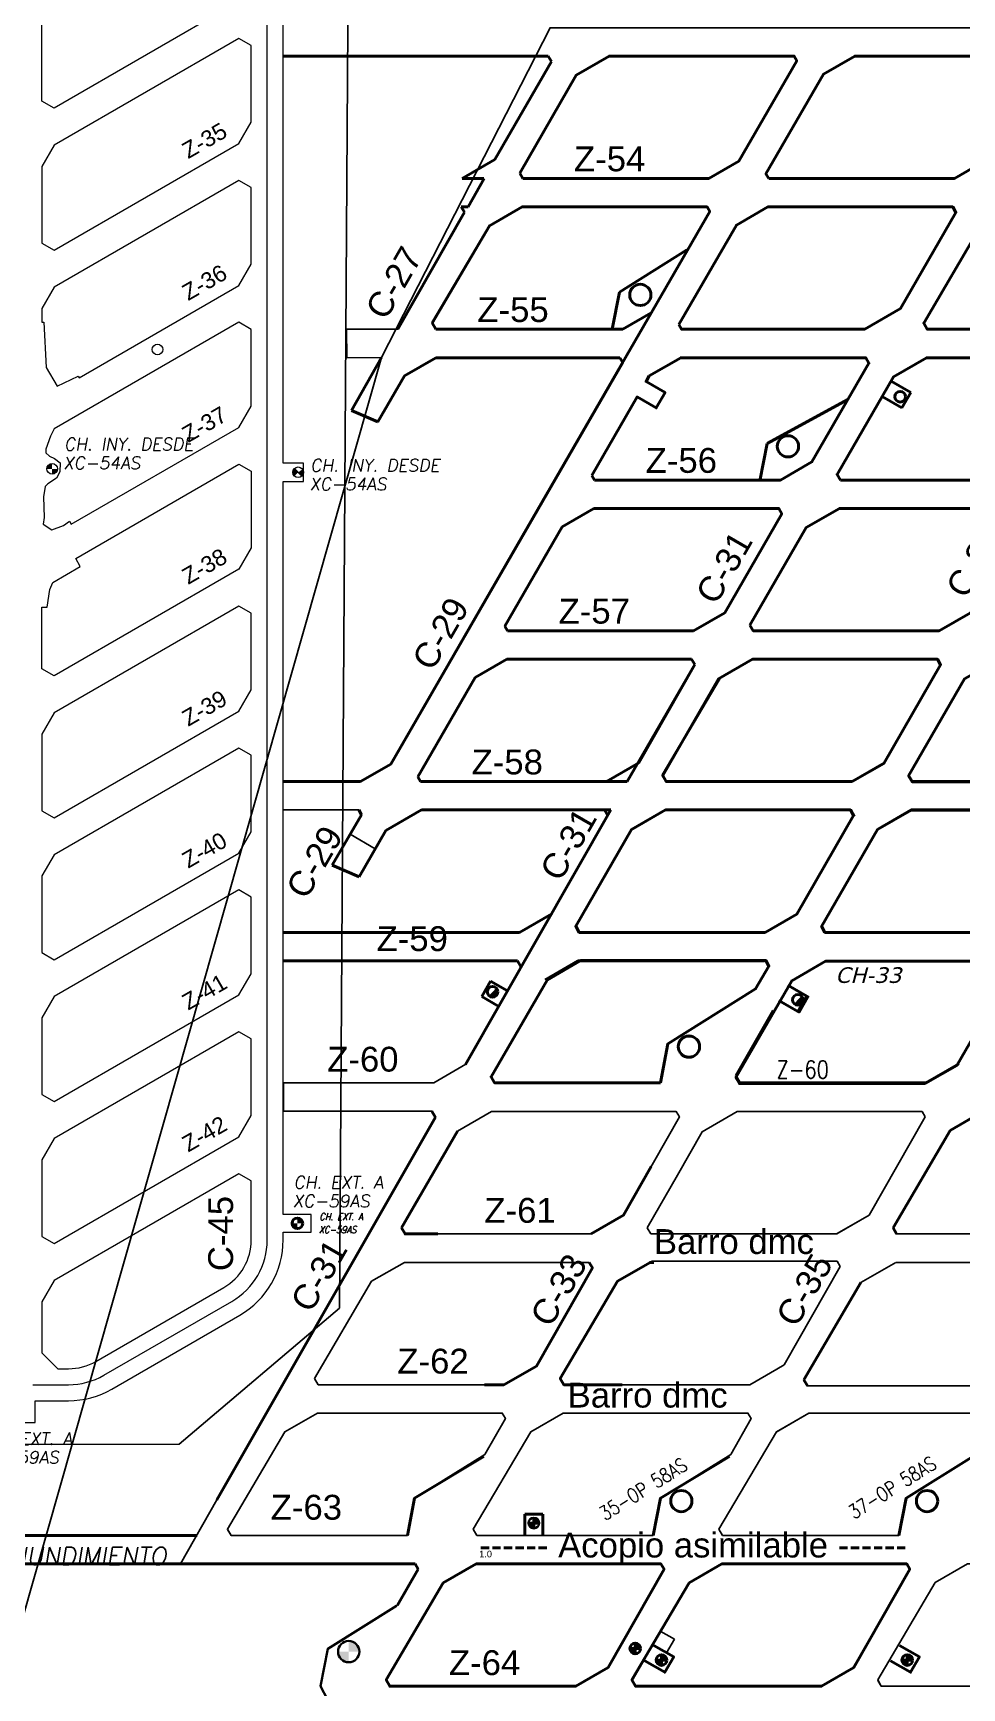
# Model space of a CAD drawing. Header units: millimetres. Extents: x -28 to 1943, y -5245 to 2752.
# Drawn here: x 841 to 971.9, y -597.7 to -364.5 of the extents above; entities that cross this region are included whole.
import ezdxf
from ezdxf.enums import TextEntityAlignment as Align

# ---------------------------------------------------------------- set-up
doc = ezdxf.new("R2010")
doc.units = ezdxf.units.MM
doc.layers.add('167', color=10, linetype='Continuous')
doc.layers.add('205', color=1, linetype='Continuous')
doc.styles.add('DG-T1-473 TO 560$0$Standard', font='arial.ttf')
doc.styles.add('DG-T1-473 TO 560$1$Standard', font='arial.ttf')
doc.styles.add('ROMANS', font='romans.shx', dxfattribs={"width": 0.8})
doc.styles.get("Standard").update_dxf_attribs({"font": 'arial.ttf'})
doc.styles.add('verdana', font='verdana.ttf', dxfattribs={"oblique": 15, "height": 3})

msp = doc.modelspace()

# ---------------------------------------------------------------- hatches: boundary and pattern name
at = {"lineweight": 20}
h = msp.add_hatch(color=8, dxfattribs=at)
h.paths.add_polyline_path([(842.934, -425.85), (842.934, -425.922), (843.681, -425.922), (843.681, -425.172, 0.3862922)])
h.paths.add_polyline_path([(843.681, -426.672, 0.0851642), (843.931, -426.629), (843.931, -425.922), (843.681, -425.922)])
h.paths.add_polyline_path([(843.931, -425.922), (843.931, -426.629, 0.3178372), (844.431, -425.922)])
h = msp.add_hatch(color=8, dxfattribs=at)
h.paths.add_polyline_path([(878.366, -426.402), (877.616, -426.402, 0.1989124), (877.836, -426.932)])
h.paths.add_polyline_path([(878.366, -426.402), (877.836, -425.872, 0.1989124), (877.616, -426.402)])
h.paths.add_polyline_path([(879.116, -426.402), (878.366, -426.402), (878.896, -426.932, 0.1989124)])
h.paths.add_polyline_path([(879.116, -426.402, 0.1549364), (878.978, -425.969), (878.405, -426.402)])
at = {"lineweight": 40}
for points in [[(905.241, -500.151, 0.6655196), (906.517, -499.617, 0.2008265), (906.294, -499.083)], [(948.267, -501.286, 0.6655196), (949.543, -500.752, 0.2008265), (949.32, -500.217)], [(948.267, -501.286, 0.6655196), (949.543, -500.752, 0.2008265), (949.32, -500.217)]]:
    msp.add_hatch(color=3, dxfattribs=at).paths.add_polyline_path(points)
h = msp.add_hatch(color=256, dxfattribs=at)
h.paths.add_polyline_path([(878.25, -531.502), (878.25, -532.252), (879, -532.252, 0.4142136)])
h.paths.add_polyline_path([(878.25, -532.252), (877.5, -532.252, 0.4142136), (878.25, -533.002)])
h = msp.add_hatch(color=256, dxfattribs=at)
h.paths.add_polyline_path([(878.25, -531.502), (878.25, -532.252), (879, -532.252, 0.4142136)])
h.paths.add_polyline_path([(878.25, -532.252), (877.5, -532.252, 0.4142136), (878.25, -533.002)])
h = msp.add_hatch(color=256, dxfattribs=at)
h.paths.add_polyline_path([(878.25, -531.502), (878.25, -532.252), (879, -532.252, 0.4142136)])
h.paths.add_polyline_path([(878.25, -532.252), (877.5, -532.252, 0.4142136), (878.25, -533.002)])
at = {"lineweight": 40, "ltscale": 5}
h = msp.add_hatch(color=256, dxfattribs=at)
h.dxf.hatch_style = 1
h.paths.add_polyline_path([(911.579, -573.744), (911.579, -574.494), (912.329, -574.494, 0.4142136)])
h.paths.add_polyline_path([(911.579, -574.494), (910.829, -574.494, 0.4142136), (911.579, -575.244)])
at = {"linetype": 'Continuous', "lineweight": 40}
h = msp.add_hatch(color=3, dxfattribs=at)
h.paths.add_polyline_path([(886.991, -592.611, 0.4142136), (885.491, -591.111), (885.491, -592.611)])
h.paths.add_polyline_path([(885.491, -592.611), (883.991, -592.611, 0.4142136), (885.491, -594.111)])
at = {"lineweight": 40, "ltscale": 5}
h = msp.add_hatch(color=256, dxfattribs=at)
h.dxf.hatch_style = 1
h.paths.add_polyline_path([(925.877, -591.417), (925.877, -592.167), (926.627, -592.167, 0.4142136)])
h.paths.add_polyline_path([(925.877, -592.167), (925.127, -592.167, 0.4142136), (925.877, -592.917)])
h = msp.add_hatch(color=256, dxfattribs=at)
h.dxf.hatch_style = 1
h.paths.add_polyline_path([(929.585, -593.054), (929.585, -593.804), (930.335, -593.804, 0.4142136)])
h.paths.add_polyline_path([(929.585, -593.804), (928.835, -593.804, 0.4142136), (929.585, -594.554)])
h = msp.add_hatch(color=256, dxfattribs=at)
h.dxf.hatch_style = 1
h.paths.add_polyline_path([(964.226, -593.053), (964.226, -593.803), (964.976, -593.803, 0.4142136)])
h.paths.add_polyline_path([(964.226, -593.803), (963.476, -593.803, 0.4142136), (964.226, -594.553)])

# ---------------------------------------------------------------- linework, layer by layer
at = {"color": 7, "linetype": 'Continuous', "lineweight": 40}
for p, q in [((913.62, -367.748), (876.25, -367.748)), ((913.62, -367.748), (876.25, -367.748)), ((914.06, -368.511), (913.62, -367.748)), ((914.06, -368.511), (913.62, -367.748)), ((906.086, -382.323), (914.06, -368.511)), ((906.086, -382.323), (914.06, -368.511)), ((901.477, -384.984), (906.086, -382.323)), ((901.477, -384.984), (906.086, -382.323)), ((909.606, -384.24), (910.043, -384.996)), ((909.606, -384.24), (910.043, -384.996)), ((901.477, -384.984), (904.55, -384.984)), ((901.477, -384.984), (904.55, -384.984)), ((904.591, -384.996), (902.307, -388.984)), ((904.591, -384.996), (902.307, -388.984)), ((901.353, -388.984), (902.307, -388.984)), ((901.353, -388.984), (901.798, -389.753)), ((901.353, -388.984), (902.307, -388.984)), ((901.353, -388.984), (901.798, -389.753)), ((964.718, -415.169), (961.927, -413.558)), ((964.718, -415.169), (961.927, -413.558)), ((963.468, -417.334), (960.678, -415.723)), ((963.468, -417.334), (960.678, -415.723)), ((963.468, -417.334), (964.718, -415.169)), ((963.468, -417.334), (964.718, -415.169)), ((919.761, -426.837), (920.144, -427.5)), ((920.144, -427.5), (931.755, -427.5)), ((920.035, -431.5), (915.586, -434.069)), ((931.755, -431.5), (920.035, -431.5)), ((924.75, -469.996), (934.267, -453.511)), ((933.827, -452.748), (934.267, -453.511)), ((937.786, -455.417), (929.74, -469.113)), ((887.167, -469.996), (891.407, -467.548)), ((895.226, -469.333), (895.609, -469.996)), ((895.609, -469.996), (924.75, -469.996)), ((929.74, -469.113), (930.25, -469.996)), ((922.44, -473.996), (895.758, -473.996)), ((922.44, -473.996), (901.947, -509.867)), ((925.519, -476.665), (930.141, -473.996)), ((904.229, -500.278), (905.479, -498.112)), ((907.89, -499.504), (905.479, -498.112)), ((906.652, -501.676), (904.229, -500.278)), ((897.698, -517.304), (866.896, -571.218)), ((900.8, -519.272), (892.932, -532.863))]:
    msp.add_line(p, q, dxfattribs=at)
at = {"color": 3, "linetype": 'Continuous', "lineweight": 40}
for p, q in [((897.265, -405.361), (904.699, -392.707)), ((933.154, -395.06), (923.642, -401.004)), ((933.154, -395.06), (923.642, -401.004)), ((923.642, -401.004), (922.624, -406.244)), ((923.642, -401.004), (922.624, -406.244)), ((897.775, -406.244), (897.265, -405.361)), ((897.775, -406.244), (897.265, -405.361)), ((924.136, -406.244), (928.132, -403.938)), ((924.136, -406.244), (928.132, -403.938)), ((924.136, -406.244), (897.775, -406.244)), ((897.776, -410.252), (893.375, -412.793)), ((897.776, -410.252), (893.375, -412.793)), ((923.721, -410.252), (897.776, -410.252)), ((903.333, -410.252), (897.776, -410.252)), ((924.104, -410.915), (923.721, -410.252)), ((893.375, -412.793), (889.606, -419.31)), ((893.375, -412.793), (889.606, -419.31)), ((955.847, -416.16), (944.451, -422.353)), ((944.451, -422.353), (943.432, -427.593)), ((944.451, -422.353), (943.432, -427.593)), ((919.761, -426.837), (920.144, -427.5)), ((920.144, -427.5), (931.755, -427.5)), ((912.093, -431.719), (891.407, -467.548)), ((920.035, -431.5), (915.586, -434.069)), ((931.755, -431.5), (920.035, -431.5)), ((915.586, -434.069), (907.494, -448.085)), ((913.637, -437.406), (907.494, -448.085)), ((934.075, -448.748), (938.483, -446.203)), ((907.494, -448.085), (907.876, -448.748)), ((907.494, -448.085), (907.876, -448.748)), ((907.876, -448.748), (934.075, -448.748)), ((907.876, -448.748), (915.829, -448.769)), ((907.767, -452.748), (903.318, -455.317)), ((907.767, -452.748), (903.318, -455.317)), ((933.827, -452.748), (907.767, -452.748)), ((915.829, -452.748), (907.767, -452.748)), ((926.369, -467.363), (934.267, -453.511)), ((933.827, -452.748), (934.267, -453.511)), ((903.318, -455.317), (895.226, -469.333)), ((903.318, -455.317), (897.147, -466.005)), ((937.786, -455.417), (929.74, -469.113)), ((887.167, -469.996), (891.407, -467.548)), ((921.808, -469.996), (926.369, -467.363)), ((921.808, -469.996), (926.369, -467.363)), ((956.449, -469.996), (961.01, -467.363)), ((956.449, -469.996), (961.01, -467.363)), ((876.25, -469.996), (887.167, -469.996)), ((876.25, -469.996), (883.374, -469.999)), ((895.226, -469.333), (895.609, -469.996)), ((895.609, -469.996), (921.808, -469.996)), ((929.74, -469.113), (930.25, -469.996)), ((930.25, -469.996), (956.449, -469.996)), ((964.381, -469.113), (964.891, -469.996)), ((964.381, -469.113), (964.891, -469.996)), ((964.891, -469.996), (980.996, -469.996)), ((887.282, -474.661), (883.152, -481.781)), ((887.282, -474.661), (883.152, -481.781)), ((886.898, -473.995), (887.282, -474.661)), ((886.898, -473.995), (887.282, -474.661)), ((895.758, -473.996), (890.71, -476.911)), ((895.758, -473.996), (890.71, -476.911)), ((922, -474.759), (921.559, -473.996)), ((922, -474.759), (921.559, -473.996)), ((925.519, -476.665), (930.141, -473.996)), ((930.141, -473.996), (956.2, -473.996)), ((956.2, -473.996), (956.719, -474.895)), ((956.2, -473.996), (956.719, -474.895)), ((960.16, -476.665), (964.782, -473.996)), ((960.16, -476.665), (964.782, -473.996)), ((964.782, -473.996), (980.996, -473.996)), ((890.71, -476.911), (886.941, -483.428)), ((890.71, -476.911), (886.941, -483.428)), ((909.54, -491.244), (914.102, -488.611)), ((909.54, -491.244), (914.102, -488.611)), ((876.25, -491.244), (909.54, -491.244)), ((876.25, -491.244), (909.54, -491.244)), ((917.982, -491.244), (917.472, -490.361)), ((942.831, -491.244), (917.982, -491.244)), ((952.623, -491.244), (952.113, -490.361)), ((952.623, -491.244), (952.113, -490.361)), ((971.523, -491.244), (952.623, -491.244)), ((909.301, -495.252), (876.25, -495.252)), ((909.301, -495.252), (876.25, -495.252)), ((909.301, -495.252), (909.811, -496.135)), ((909.301, -495.252), (909.811, -496.135)), ((917.784, -495.252), (913.162, -497.92)), ((917.784, -495.252), (913.162, -497.92)), ((944.094, -495.252), (917.784, -495.252)), ((904.229, -500.278), (905.479, -498.112)), ((907.89, -499.504), (905.479, -498.112)), ((950.054, -500.229), (947.37, -498.679)), ((950.054, -500.229), (947.37, -498.679)), ((906.652, -501.676), (904.229, -500.278)), ((942.846, -499.221), (930.49, -506.942)), ((942.846, -499.221), (930.49, -506.942)), ((948.804, -502.394), (946.132, -500.851)), ((948.804, -502.394), (946.132, -500.851)), ((948.804, -502.394), (950.054, -500.229)), ((948.804, -502.394), (950.054, -500.229)), ((945.332, -502.254), (940.075, -511.473)), ((930.49, -506.942), (929.471, -512.182)), ((930.49, -506.942), (929.471, -512.182)), ((966.838, -512.45), (971.465, -509.778)), ((940.075, -511.473), (940.639, -512.45)), ((940.075, -511.473), (940.639, -512.45)), ((940.639, -512.45), (966.838, -512.45)), ((940.639, -512.45), (966.838, -512.45)), ((897.206, -516.45), (897.72, -517.341)), ((864.132, -576.244), (808.1, -576.244)), ((864.132, -576.244), (808.1, -576.244))]:
    msp.add_line(p, q, dxfattribs=at)
at = {"color": 3, "lineweight": 40}
for p, q in [((885.869, -417.685), (889.606, -419.31)), ((885.869, -417.685), (889.606, -419.31)), ((883.152, -481.781), (886.941, -483.428)), ((883.152, -481.781), (886.941, -483.428))]:
    msp.add_line(p, q, dxfattribs=at)
at = {"color": 8, "lineweight": 20}
msp.add_line((878.896, -426.932), (877.836, -425.872), dxfattribs=at)
for p, q in [((921.501, -491.244), (917.982, -491.244)), ((921.501, -491.244), (917.982, -491.244)), ((924.854, -495.202), (926.854, -495.202)), ((924.854, -495.202), (926.854, -495.202)), ((944.274, -495.202), (940.755, -495.202)), ((944.274, -495.202), (940.755, -495.202)), ((895.357, -528.674), (892.932, -532.863)), ((895.357, -528.674), (892.932, -532.863)), ((892.932, -532.863), (893.442, -533.748)), ((892.932, -532.863), (893.442, -533.748)), ((893.442, -533.748), (919.641, -533.748)), ((893.442, -533.748), (919.641, -533.748)), ((928.084, -533.748), (954.282, -533.748)), ((893.333, -537.748), (888.712, -540.417)), ((893.333, -537.748), (888.712, -540.417)), ((919.396, -537.753), (893.333, -537.748)), ((919.396, -537.753), (893.333, -537.748)), ((919.834, -538.511), (919.396, -537.753)), ((919.834, -538.511), (919.396, -537.753)), ((888.712, -540.417), (880.665, -554.113)), ((888.712, -540.417), (880.665, -554.113)), ((949.648, -554.286), (957.694, -540.59)), ((957.694, -540.59), (957.994, -540.417)), ((880.665, -554.113), (881.175, -554.996)), ((880.665, -554.113), (881.175, -554.996)), ((881.175, -554.996), (881.908, -555.014)), ((881.175, -554.996), (881.908, -555.014)), ((915.306, -554.113), (915.816, -554.996)), ((950.158, -555.169), (949.648, -554.286)), ((868.416, -575.392), (868.908, -576.244)), ((861.737, -580.247), (865.719, -580.247)), ((865.719, -580.247), (894.858, -580.244)), ((894.858, -580.244), (895.299, -581.008)), ((903.439, -580.244), (898.817, -582.913)), ((903.439, -580.244), (929.499, -580.244)), ((898.817, -582.913), (890.771, -596.609)), ((895.299, -581.008), (892.382, -586.065)), ((931.402, -590.871), (929.478, -589.76)), ((931.293, -593.347), (928.389, -591.67)), ((931.401, -590.872), (930.301, -592.778)), ((930.043, -595.512), (927.116, -593.822)), ((931.293, -593.347), (930.043, -595.512)), ((891.281, -597.493), (890.771, -596.609)), ((917.48, -597.493), (922.041, -594.859)), ((925.922, -597.493), (925.454, -596.682)), ((952.121, -597.493), (956.559, -594.93)), ((960.087, -596.669), (960.563, -597.493)), ((891.281, -597.493), (917.48, -597.493)), ((951.788, -597.493), (925.922, -597.493)), ((951.788, -597.493), (952.121, -597.493)), ((960.563, -597.493), (986.762, -597.493))]:
    msp.add_line(p, q)
at = {"color": 18, "true_color": 0x000000}
for p, q in [((966.742, -517.263), (958.844, -531.114)), ((966.742, -517.263), (958.844, -531.114)), ((924.203, -531.114), (928.457, -523.695)), ((924.203, -531.114), (928.457, -523.695)), ((927.574, -532.865), (931.827, -525.446)), ((927.574, -532.865), (931.827, -525.446)), ((919.641, -533.748), (924.203, -531.114)), ((919.641, -533.748), (924.203, -531.114)), ((927.574, -532.865), (928.084, -533.748)), ((927.574, -532.865), (928.084, -533.748)), ((919.834, -538.511), (911.936, -552.363)), ((919.834, -538.511), (911.936, -552.363)), ((923.353, -540.417), (927.974, -537.748)), ((923.353, -540.417), (927.974, -537.748)), ((927.974, -537.748), (928.081, -537.748)), ((927.974, -537.748), (928.081, -537.748)), ((954.765, -538.344), (946.867, -552.195)), ((954.765, -538.344), (946.867, -552.195)), ((915.306, -554.113), (923.353, -540.417)), ((915.306, -554.113), (923.353, -540.417)), ((915.816, -554.996), (942.015, -554.996)), ((915.816, -554.996), (942.015, -554.996)), ((922.08, -580.244), (929.499, -580.244)), ((922.08, -580.244), (929.499, -580.244)), ((929.499, -580.244), (929.94, -581.008)), ((929.499, -580.244), (929.94, -581.008)), ((964.14, -580.244), (954.377, -580.244)), ((964.14, -580.244), (954.377, -580.244)), ((964.14, -580.244), (964.581, -581.008)), ((964.14, -580.244), (964.581, -581.008)), ((929.94, -581.008), (922.041, -594.859)), ((929.94, -581.008), (922.041, -594.859)), ((964.581, -581.008), (956.559, -594.93)), ((964.581, -581.008), (956.559, -594.93))]:
    msp.add_line(p, q, dxfattribs=at)
at = {"lineweight": 40, "ltscale": 5}
for p, q in [((974.883, -516.5), (970.261, -519.169)), ((974.883, -516.5), (970.261, -519.169)), ((970.261, -519.169), (962.215, -532.865)), ((970.261, -519.169), (962.215, -532.865)), ((962.215, -532.865), (962.725, -533.748)), ((962.215, -532.865), (962.725, -533.748)), ((957.694, -540.59), (949.648, -554.286)), ((957.694, -540.59), (949.648, -554.286)), ((949.648, -554.286), (950.158, -555.169)), ((949.648, -554.286), (950.158, -555.169)), ((910.329, -573.244), (910.329, -576.118)), ((910.329, -573.244), (912.829, -573.244)), ((912.829, -573.244), (912.829, -576.118)), ((910.829, -574.494), (912.329, -574.494)), ((911.579, -573.744), (911.579, -575.244)), ((894.858, -580.244), (808.1, -580.252)), ((894.858, -580.244), (808.1, -580.252)), ((895.299, -581.008), (894.858, -580.244)), ((895.299, -581.008), (894.858, -580.244)), ((892.382, -586.065), (895.299, -581.008)), ((925.127, -592.167), (926.627, -592.167)), ((925.877, -591.417), (925.877, -592.917)), ((928.835, -593.804), (930.335, -593.804)), ((929.585, -593.054), (929.585, -594.554)), ((963.476, -593.803), (964.976, -593.803)), ((964.226, -593.053), (964.226, -594.553))]:
    msp.add_line(p, q, dxfattribs=at)
at = {"color": 7}
for p, q in [((988.675, -533.748), (962.67, -533.748)), ((962.67, -537.748), (988.675, -537.748)), ((976.108, -555.169), (950.103, -555.169))]:
    msp.add_line(p, q, dxfattribs=at)
at = {"color": 8, "lineweight": 20}
for points in [[(838.7, -560.338), (841.3, -560.338), (841.3, -557.25), (842.25, -557.25), (845.981, -557.25, 0.1316525), (852.106, -555.609), (870.125, -545.205, 0.2679492), (876.25, -534.597), (876.25, -533.502), (880.2, -533.502), (880.2, -531.002), (876.25, -531.002), (876.25, -427.702), (879.116, -427.702), (879.116, -425.102), (876.25, -425.102), (876.25, -325.84, 0.128036)], [(838.7, -560.338), (841.3, -560.338), (841.3, -557.25), (842.25, -557.25), (845.981, -557.25, 0.1316525), (852.106, -555.609), (870.125, -545.205, 0.2679492), (876.25, -534.597), (876.25, -533.502), (880.2, -533.502), (880.2, -531.002), (876.25, -531.002), (876.25, -427.702), (879.116, -427.702), (879.116, -425.102), (876.25, -425.102), (876.25, -325.84, 0.128036)], [(840.95, -555), (842.25, -555), (845.981, -555, 0.1316525), (850.981, -553.66), (869, -543.257, 0.2679492), (874, -534.597), (874, -531.252), (874, -425.452), (874, -325.84, 0.1285259)]]:
    msp.add_lwpolyline(points, format="xyb", dxfattribs=at)
for points in [[(871.75, -337), (871.75, -357.071), (870.018, -360.071), (843.982, -375.103), (842.25, -374.103), (842.25, -337), (844.25, -335), (869.75, -335)], [(871.75, -337), (871.75, -357.071), (870.018, -360.071), (843.982, -375.103), (842.25, -374.103), (842.25, -337), (844.25, -335), (869.75, -335)], [(871.75, -377.071), (871.75, -366.267), (870.018, -365.267), (843.982, -380.299), (842.25, -383.299), (842.25, -394.103), (843.982, -395.103), (870.018, -380.071)], [(871.75, -377.071), (871.75, -366.267), (870.018, -365.267), (843.982, -380.299), (842.25, -383.299), (842.25, -394.103), (843.982, -395.103), (870.018, -380.071)], [(847.474, -413.087), (870.018, -400.071), (871.75, -397.071), (871.75, -386.267), (870.018, -385.267), (843.982, -400.299), (842.25, -403.299), (842.25, -405.226), (842.511, -405.226), (842.846, -411.658), (844.385, -414.276), (847.348, -412.87)], [(847.474, -413.087), (870.018, -400.071), (871.75, -397.071), (871.75, -386.267), (870.018, -385.267), (843.982, -400.299), (842.25, -403.299), (842.25, -405.226), (842.511, -405.226), (842.846, -411.658), (844.385, -414.276), (847.348, -412.87)], [(844.75, -426.323), (844.303, -427.211), (843.076, -428.013), (842.696, -428.419), (842.473, -429.881), (842.575, -432.794), (842.418, -433.694), (843.634, -434.536), (845.282, -433.891), (846.129, -433.272), (846.385, -433.716), (870.018, -420.071), (871.75, -417.071), (871.75, -406.267), (870.018, -405.267), (843.982, -420.299), (843.457, -421.321), (842.798, -423.15), (842.806, -423.672), (843.315, -424.136), (844.036, -424.46), (844.793, -425.061)], [(844.75, -426.323), (844.303, -427.211), (843.076, -428.013), (842.696, -428.419), (842.473, -429.881), (842.575, -432.794), (842.418, -433.694), (843.634, -434.536), (845.282, -433.891), (846.129, -433.272), (846.385, -433.716), (870.018, -420.071), (871.75, -417.071), (871.75, -406.267), (870.018, -405.267), (843.982, -420.299), (843.457, -421.321), (842.798, -423.15), (842.806, -423.672), (843.315, -424.136), (844.036, -424.46), (844.793, -425.061)], [(843.982, -455.103), (842.25, -454.103), (842.25, -445.433), (842.963, -445.433), (843.343, -442.917), (843.765, -441.927), (847.65, -439.676), (847.003, -438.555), (870.018, -425.267), (871.75, -426.267), (871.75, -437.071), (870.018, -440.071)], [(843.982, -455.103), (842.25, -454.103), (842.25, -445.433), (842.963, -445.433), (843.343, -442.917), (843.765, -441.927), (847.65, -439.676), (847.003, -438.555), (870.018, -425.267), (871.75, -426.267), (871.75, -437.071), (870.018, -440.071)], [(871.75, -457.071), (871.75, -446.267), (870.018, -445.267), (843.982, -460.299), (842.25, -463.299), (842.25, -474.103), (843.982, -475.103), (870.018, -460.071)], [(871.75, -457.071), (871.75, -446.267), (870.018, -445.267), (843.982, -460.299), (842.25, -463.299), (842.25, -474.103), (843.982, -475.103), (870.018, -460.071)], [(843.982, -495.103), (870.018, -480.071), (871.75, -477.071), (871.75, -466.267), (870.018, -465.267), (843.982, -480.299), (842.25, -483.299), (842.25, -494.103)], [(843.982, -495.103), (870.018, -480.071), (871.75, -477.071), (871.75, -466.267), (870.018, -465.267), (843.982, -480.299), (842.25, -483.299), (842.25, -494.103)], [(871.75, -497.071), (871.75, -486.267), (870.018, -485.267), (843.982, -500.299), (842.25, -503.299), (842.25, -514.103), (843.982, -515.103), (870.018, -500.071)], [(871.75, -497.071), (871.75, -486.267), (870.018, -485.267), (843.982, -500.299), (842.25, -503.299), (842.25, -514.103), (843.982, -515.103), (870.018, -500.071)], [(871.75, -517.071), (871.75, -506.267), (870.018, -505.267), (843.982, -520.299), (842.25, -523.299), (842.25, -534.103), (843.982, -535.103), (870.018, -520.071)], [(871.75, -517.071), (871.75, -506.267), (870.018, -505.267), (843.982, -520.299), (842.25, -523.299), (842.25, -534.103), (843.982, -535.103), (870.018, -520.071)]]:
    msp.add_lwpolyline(points, close=True, dxfattribs=at)
at = {"linetype": 'Continuous', "lineweight": 40}
for points in [[(909.606, -384.24), (917.559, -370.428), (922.201, -367.748), (948.261, -367.748), (948.644, -368.411), (940.481, -382.548), (936.241, -384.996), (910.043, -384.996)], [(909.606, -384.24), (917.559, -370.428), (922.201, -367.748), (948.261, -367.748), (948.644, -368.411), (940.481, -382.548), (936.241, -384.996), (910.043, -384.996)], [(897.27, -405.37), (905.316, -391.658), (909.943, -388.987), (935.993, -388.996), (936.376, -389.659)], [(904.707, -392.712), (905.316, -391.658), (909.943, -388.987), (935.993, -388.996), (936.376, -389.659), (912.093, -431.719)], [(892.4, -406.232), (901.798, -389.753)], [(901.245, -390.709), (901.798, -389.753)], [(885.869, -417.685), (890.119, -410.232)], [(931.755, -427.5), (946.343, -427.5), (950.771, -424.944), (958.812, -411.031), (958.362, -410.252), (932.302, -410.252), (927.854, -412.82)], [(931.755, -427.5), (946.343, -427.5), (950.771, -424.944), (958.812, -411.031), (958.362, -410.252), (932.302, -410.252), (927.854, -412.82)], [(924.104, -410.915), (891.407, -467.548)], [(919.761, -426.837), (926.143, -415.784), (928.827, -417.334), (930.077, -415.169), (927.393, -413.619), (927.854, -412.82)], [(938.483, -446.203), (946.538, -432.268), (946.094, -431.5), (931.755, -431.5)], [(947.51, -498.76), (950.226, -500.324), (948.97, -502.491), (946.272, -500.931)]]:
    msp.add_lwpolyline(points, dxfattribs=at)
for points in [[(944.684, -384.996), (970.882, -384.996), (975.333, -382.427), (983.356, -368.535), (982.902, -367.748), (956.842, -367.748), (952.393, -370.317), (944.301, -384.333)], [(944.684, -384.996), (970.882, -384.996), (975.333, -382.427), (983.356, -368.535), (982.902, -367.748), (956.842, -367.748), (952.393, -370.317), (944.301, -384.333)], [(932.033, -405.581), (940.126, -391.565), (944.574, -388.996), (970.634, -388.996), (971.086, -389.779), (963.256, -403.337), (958.236, -406.226), (932.416, -406.244)], [(932.033, -405.581), (940.126, -391.565), (944.574, -388.996), (970.634, -388.996), (971.086, -389.779), (963.256, -403.337), (958.236, -406.226), (932.416, -406.244)], [(991.894, -406.251), (992.913, -401.011), (1002.824, -394.818), (1005.705, -389.766), (1005.264, -389.003), (979.204, -389.003), (974.582, -391.672), (966.536, -405.368), (967.046, -406.251)], [(954.785, -427.5), (980.984, -427.5), (985.424, -424.936), (993.455, -411.035), (993.003, -410.252), (966.943, -410.252), (962.282, -412.943), (954.326, -426.705)], [(954.785, -427.5), (980.984, -427.5), (985.424, -424.936), (993.455, -411.035), (993.003, -410.252), (966.943, -410.252), (962.282, -412.943), (954.326, -426.705)], [(942.05, -447.939), (942.517, -448.748), (968.716, -448.748), (973.145, -446.191), (981.184, -432.277), (980.736, -431.5), (954.676, -431.5), (949.99, -434.206)], [(942.05, -447.939), (942.517, -448.748), (968.716, -448.748), (973.145, -446.191), (981.184, -432.277), (980.736, -431.5), (954.676, -431.5), (949.99, -434.206)], [(956.449, -469.996), (960.9, -467.426), (968.924, -453.539), (968.468, -452.748), (942.408, -452.748), (937.634, -455.505), (929.756, -469.141), (930.25, -469.996)], [(991.102, -470.018), (995.554, -467.448), (1003.578, -453.561), (1003.121, -452.77), (977.062, -452.77), (972.288, -455.526), (964.409, -469.162), (964.903, -470.018)], [(944.181, -491.244), (948.633, -488.674), (956.657, -474.787), (956.2, -473.996), (930.141, -473.996), (925.366, -476.753), (917.488, -490.389), (917.982, -491.244)], [(975.996, -491.26), (977.066, -485.752), (989.422, -478.031), (991.307, -474.803), (990.85, -474.012), (964.791, -474.012), (960.016, -476.768), (952.138, -490.404), (952.632, -491.26)], [(929.419, -512.45), (930.49, -506.942), (942.846, -499.221), (944.73, -495.993), (944.274, -495.202), (918.214, -495.202), (913.44, -497.958), (905.562, -511.595), (906.056, -512.45)], [(966.751, -512.562), (971.203, -509.992), (979.227, -496.105), (978.771, -495.314), (952.711, -495.314), (947.937, -498.071), (940.059, -511.707), (940.553, -512.562)]]:
    msp.add_lwpolyline(points, close=True, dxfattribs=at)
for points in [[(897.775, -406.244), (897.265, -405.361)], [(897.775, -406.244), (897.265, -405.361)], [(897.775, -406.244), (903.37, -406.244), (924.136, -406.244), (928.132, -403.938)], [(890.119, -410.23), (890.119, -410.232), (885.234, -410.254), (885.178, -406.256), (890.119, -406.232), (892.4, -406.232)], [(885.869, -417.685), (889.606, -419.31), (893.375, -412.793), (897.776, -410.252), (903.333, -410.252)], [(885.869, -417.685), (889.606, -419.31), (893.375, -412.793), (897.776, -410.252), (903.333, -410.252)], [(923.721, -410.252), (903.333, -410.253), (903.333, -410.252)], [(915.586, -434.069), (907.494, -448.085), (907.876, -448.748), (934.075, -448.748), (938.483, -446.203)], [(915.586, -434.069), (907.494, -448.085), (907.876, -448.748), (934.075, -448.748), (938.483, -446.203)], [(895.226, -469.333), (903.318, -455.317), (907.767, -452.748), (933.827, -452.748), (934.267, -453.511)], [(895.226, -469.333), (903.318, -455.317), (907.767, -452.748), (933.827, -452.748), (934.267, -453.511)], [(883.374, -469.999), (876.25, -469.996)], [(883.374, -469.999), (876.25, -469.996)], [(886.898, -473.996), (876.25, -473.996)], [(886.898, -473.996), (876.25, -473.996)], [(886.898, -473.996), (887.282, -474.661), (885.692, -477.391), (889.215, -479.495), (890.71, -476.911), (895.758, -473.996)], [(886.898, -473.996), (887.282, -474.661), (885.692, -477.391), (889.215, -479.495), (890.71, -476.911), (895.758, -473.996)], [(897.72, -517.341), (897.206, -516.45), (876.297, -516.45), (876.285, -512.45), (897.485, -512.443), (901.998, -509.838)], [(897.72, -517.341), (897.206, -516.45), (876.297, -516.45), (876.285, -512.45), (897.485, -512.443), (901.998, -509.838)], [(900.8, -519.272), (905.601, -516.5), (931.661, -516.5), (932.101, -517.263), (928.457, -523.695)], [(900.8, -519.272), (905.601, -516.5), (931.661, -516.5), (932.101, -517.263), (928.457, -523.695)], [(931.827, -525.446), (935.33, -519.336), (940.242, -516.5), (966.302, -516.5), (966.742, -517.263)], [(931.827, -525.446), (935.33, -519.336), (940.242, -516.5), (966.302, -516.5), (966.742, -517.263)], [(977.164, -516.5), (974.883, -516.5), (970.261, -519.169), (962.215, -532.865), (962.725, -533.748)], [(977.164, -516.5), (974.883, -516.5), (970.261, -519.169), (962.215, -532.865), (962.725, -533.748)], [(958.844, -531.114), (954.282, -533.748)], [(958.844, -531.114), (954.282, -533.748)], [(923.353, -540.417), (923.353, -540.417), (928.265, -537.581), (954.324, -537.581), (954.765, -538.344)], [(923.353, -540.417), (923.353, -540.417), (928.265, -537.581), (954.324, -537.581), (954.765, -538.344)], [(957.994, -540.417), (962.615, -537.748)], [(957.994, -540.417), (962.615, -537.748)], [(881.908, -555.014), (907.374, -554.996), (911.936, -552.363)], [(892.382, -586.065), (882.537, -592.216), (881.519, -597.457), (883.556, -601.368)]]:
    msp.add_lwpolyline(points)
at = {"color": 7, "linetype": 'Continuous', "lineweight": 40}
msp.add_lwpolyline([(876.25, -469.996), (887.167, -469.996)], dxfattribs=at)
at = {"lineweight": 40, "ltscale": 5}
for points in [[(919.641, -533.748), (924.203, -531.114), (928.115, -524.254)], [(892.933, -532.865), (895.357, -528.674)], [(892.933, -532.865), (893.443, -533.748), (898.036, -533.748)], [(904.607, -554.996), (907.374, -554.996), (911.936, -552.363), (919.834, -538.511), (919.396, -537.753)], [(928.506, -537.748), (927.974, -537.748), (923.353, -540.417)], [(923.353, -540.417), (915.306, -554.113), (915.816, -554.996), (924.055, -555.008)], [(904.521, -565.091), (894.775, -571.004), (893.756, -576.244)], [(939.162, -565.091), (929.416, -571.004), (928.397, -576.244)], [(939.162, -565.091), (929.416, -571.004), (928.397, -576.244)], [(973.717, -564.967), (964.057, -571.004), (963.038, -576.244)], [(928.487, -591.727), (931.293, -593.347), (930.043, -595.512), (927.237, -593.892)], [(963.128, -591.726), (965.934, -593.346), (964.684, -595.511), (961.878, -593.891)]]:
    msp.add_lwpolyline(points, dxfattribs=at)
at = {"color": 8, "lineweight": 20}
msp.add_lwpolyline([(871.75, -534.597), (871.75, -526.267), (870.018, -525.267), (843.982, -540.299), (842.25, -543.299), (842.25, -550.5), (844.5, -552.75), (845.981, -552.75, 0.1316525), (849.856, -551.712), (867.875, -541.308, 0.2679492)], format="xyb", close=True, dxfattribs=at)
msp.add_lwpolyline([(871.75, -534.597), (871.75, -526.267), (870.018, -525.267), (843.982, -540.299), (842.25, -543.299), (842.25, -550.5), (844.5, -552.75), (845.981, -552.75, 0.1316525), (849.856, -551.712), (867.875, -541.308, 0.2679492)], format="xyb", close=True, dxfattribs=at)
at = {"color": 7}
for points in [[(958.844, -531.114), (954.254, -533.748), (928.081, -533.748)], [(942.015, -554.996), (945.838, -552.789), (946.867, -552.195)], [(976.789, -559.658), (976.408, -558.996), (971.876, -558.996), (950.348, -558.996), (945.726, -561.665)], [(866.896, -571.218), (861.791, -580.247), (865.719, -580.247)], [(925.454, -596.682), (933.458, -582.913), (938.08, -580.244)]]:
    msp.add_lwpolyline(points, dxfattribs=at)
for points in [[(894.213, -558.996), (907.126, -558.996), (907.566, -559.759), (904.686, -564.811), (894.775, -571.004), (893.756, -576.244), (868.908, -576.244), (868.398, -575.361), (868.398, -575.361), (876.501, -561.632), (881.066, -558.996), (894.096, -558.996)], [(928.854, -558.996), (941.767, -558.996), (942.207, -559.759), (939.327, -564.811), (929.416, -571.004), (928.397, -576.244), (903.549, -576.244), (903.039, -575.361), (903.039, -575.361), (911.142, -561.632), (915.707, -558.996), (928.737, -558.996)], [(963.495, -558.996), (976.408, -558.996), (976.848, -559.759), (973.968, -564.811), (964.057, -571.004), (963.038, -576.244), (938.19, -576.244), (937.68, -575.361), (937.68, -575.361), (945.783, -561.632), (950.348, -558.996), (963.378, -558.996)], [(951.228, -580.244), (964.14, -580.244), (964.581, -581.008), (956.682, -594.859), (952.121, -597.493), (925.922, -597.493), (925.412, -596.609), (925.412, -596.609), (933.515, -582.88), (938.08, -580.244), (951.11, -580.244)], [(985.869, -580.244), (998.781, -580.244), (999.222, -581.008), (991.323, -594.859), (986.762, -597.493), (960.563, -597.493), (960.053, -596.609), (960.053, -596.609), (968.156, -582.88), (972.721, -580.244), (985.751, -580.244)]]:
    msp.add_lwpolyline(points, close=True)
at = {"lineweight": 40, "ltscale": 5}
for points in [[(898.817, -582.913), (890.771, -596.609), (891.281, -597.493), (917.48, -597.493), (922.041, -594.859), (929.94, -581.008), (929.499, -580.244), (903.439, -580.244)], [(933.458, -582.913), (925.412, -596.609), (925.922, -597.493), (952.121, -597.493), (956.682, -594.859), (964.581, -581.008), (964.14, -580.244), (938.08, -580.244)], [(933.458, -582.913), (925.412, -596.609), (925.922, -597.493), (952.121, -597.493), (956.682, -594.859), (964.581, -581.008), (964.14, -580.244), (938.08, -580.244)]]:
    msp.add_lwpolyline(points, close=True, dxfattribs=at)
at = {"color": 3, "lineweight": 35}
msp.add_lwpolyline([(892.205, -586.175), (882.537, -592.216), (881.519, -597.457), (883.497, -601.254)], dxfattribs=at)
at = {"color": 3, "linetype": 'Continuous', "lineweight": 40}
for centre, radius in [((926.596, -401.399), 1.5), ((947.404, -422.748), 1.5), ((933.444, -507.337), 1.5), ((925.877, -592.167), 0.75)]:
    msp.add_circle(centre, radius, dxfattribs=at)
at = {"color": 8, "lineweight": 20}
for centre in [(858.54, -409.108), (843.681, -425.922), (878.366, -426.402)]:
    msp.add_circle(centre, 0.75, dxfattribs=at)
at = {"color": 7, "linetype": 'Continuous', "lineweight": 40}
msp.add_circle((963.227, -415.752), 0.75, dxfattribs=at)
at = {"color": 3, "lineweight": 40}
for centre, radius in [((905.767, -499.617), 0.75), ((948.793, -500.752), 0.75), ((932.37, -571.399), 1.5), ((967.011, -571.399), 1.5)]:
    msp.add_circle(centre, radius, dxfattribs=at)
at = {"linetype": 'Continuous', "lineweight": 40}
msp.add_circle((933.444, -507.352), 1.5, dxfattribs=at)
at = {"lineweight": 40}
msp.add_circle((878.25, -532.252), 0.75, dxfattribs=at)
at = {"color": 3, "lineweight": 35}
for centre, radius in [((911.579, -574.494), 0.75), ((885.491, -592.611), 1.5)]:
    msp.add_circle(centre, radius, dxfattribs=at)
at = {"lineweight": 40, "ltscale": 5}
for centre in [(929.585, -593.804), (964.226, -593.803)]:
    msp.add_circle(centre, 0.75, dxfattribs=at)
at = {"layer": '167'}
msp.add_lwpolyline([(793.984, -747.719), (1288.758, -747.718), (1347.109, -646.658), (1351.609, -644.06), (1383.259, -644.06), (1805.194, 86.748), (1770.861, 87.511), (1838.66, 204.944), (1646.978, 301.627), (1521.565, 87.697), (1424.451, 87.511), (1164.8, -363.75), (913.868, -363.748), (890.119, -410.232), (793.984, -747.719)], close=True, dxfattribs=at)
at = {"layer": '205'}
msp.add_lwpolyline([(593.738, -331.797), (568.164, -344.701), (568.79, -864.558), (754.776, -765.025), (756.259, -594.284), (781.879, -583.293), (781.879, -563.498), (861.603, -563.385), (884.2, -544.2), (885.659, -320.206), (837.391, -231.896), (708.067, -232.506), (684.077, -220.289), (618.147, -221.216), (618.147, -327.395), (593.738, -331.797)], close=True, dxfattribs=at)

# ---------------------------------------------------------------- texts
at = {"color": 8, "linetype": 'Continuous', "ltscale": 0.5, "style": 'DG-T1-473 TO 560$1$Standard'}
for s, p in [('Z-35', (862.865, -382.285)), ('Z-36', (862.865, -402.285)), ('Z-37', (862.865, -422.285)), ('Z-38', (862.865, -442.285)), ('Z-39', (862.865, -462.285)), ('Z-40', (862.865, -482.285)), ('Z-41', (862.865, -502.285)), ('Z-42', (862.865, -522.285))]:
    msp.add_text(s, height=2.3, rotation=30, dxfattribs=at).set_placement(p)
at = {"linetype": 'Continuous', "style": 'DG-T1-473 TO 560$0$Standard'}
for s, p in [('Z-54', (922.27, -382.229)), ('Z-55', (908.652, -403.477)), ('Z-56', (932.371, -424.732)), ('Z-57', (920.103, -445.981)), ('Z-58', (907.836, -467.229)), ('Z-59', (894.443, -492.13)), ('Z-60', (887.483, -509.117)), ('Z-61', (909.639, -530.422)), ('Barro dmc', (939.783, -534.822)), ('Z-62', (897.372, -551.67)), ('Barro dmc', (927.622, -556.464)), ('Z-63', (879.522, -572.263)), ('------ Acopio asimilable ------', (934.028, -577.596)), ('Z-64', (904.642, -594.166))]:
    msp.add_text(s, height=3.5, dxfattribs=at).set_placement(p, align=Align.MIDDLE_CENTER)
for s, p in [('C-27', (894.487, -395.1)), ('C-31', (941.043, -435.213)), ('C-29', (901.066, -444.537)), ('C-31', (919.085, -474.225)), ('C-29', (883.297, -476.738))]:
    msp.add_text(s, height=3.5, rotation=60, dxfattribs=at).set_placement(p, align=Align.MIDDLE_RIGHT)
at = {"color": 8, "linetype": 'Continuous', "lineweight": 20, "ltscale": 0.5, "style": 'ROMANS', "oblique": 10}
for s, height, p in [('CH. INY. DESDE', 1.75, (845.379, -423.317)), ('XC-54AS', 1.75, (845.245, -425.958)), ('CH. EXT. A', 1.75, (833.901, -563.469)), ('XC-59AS', 1.75, (833.766, -566.11)), ('LINEA DE HUNDIMIENTO', 2.5, (821.015, -580.39))]:
    msp.add_text(s, height=height, dxfattribs=at).set_placement(p)
at = {"linetype": 'Continuous', "lineweight": 35, "ltscale": 0.5, "style": 'ROMANS', "oblique": 10}
for s, p in [('CH. INY. DESDE', (880.082, -426.301)), ('XC-54AS', (879.948, -428.942)), ('CH. EXT. A', (877.722, -527.347)), ('XC-59AS', (877.588, -529.988))]:
    msp.add_text(s, height=1.75, dxfattribs=at).set_placement(p)
at = {"linetype": 'Continuous', "style": 'DG-T1-473 TO 560$1$Standard'}
for s, p in [('C-33', (971.009, -443.51)), ('C-31', (878.64, -544.172)), ('C-33', (912.41, -546.227)), ('C-35', (947.051, -546.227))]:
    msp.add_text(s, height=3.5, rotation=60, dxfattribs=at).set_placement(p, align=Align.MIDDLE_LEFT)
at = {"style": 'verdana', "oblique": 15}
msp.add_text('CH-33', height=2.2, dxfattribs=at).set_placement((954.076, -498.366))
at = {"linetype": 'Continuous', "style": 'ROMANS', "width": 0.8}
msp.add_text('Z-60', height=2.5, dxfattribs=at).set_placement((945.791, -510.578), align=Align.MIDDLE_LEFT)
at = {"color": 8, "linetype": 'Continuous', "style": 'DG-T1-473 TO 560$0$Standard'}
msp.add_text('C-45', height=3.5, rotation=90, dxfattribs=at).set_placement((869.185, -538.988))
at = {"color": 7, "style": 'ROMANS', "oblique": 15, "width": 0.85}
for s, p in [('CH. EXT. A', (881.344, -531.812)), ('CH. EXT. A', (881.344, -531.812)), ('XC-59AS', (881.271, -533.656)), ('XC-59AS', (881.271, -533.656))]:
    msp.add_text(s, height=1, dxfattribs=at).set_placement(p)
at = {"linetype": 'Continuous', "style": 'ROMANS', "width": 0.8}
for s, p in [('35-OP 58AS', (921.624, -574.233)), ('37-OP 58AS', (956.734, -574.025))]:
    msp.add_text(s, height=2, rotation=32, dxfattribs=at).set_placement(p)
at = {"insert": (903.875, -578.395), "char_height": 0.9316, "attachment_point": 1}
msp.add_mtext_dynamic_manual_height_columns('1.0', width=0.34703, gutter_width=0.867, heights=[0], dxfattribs=at)

doc.saveas('drawing.dxf')
